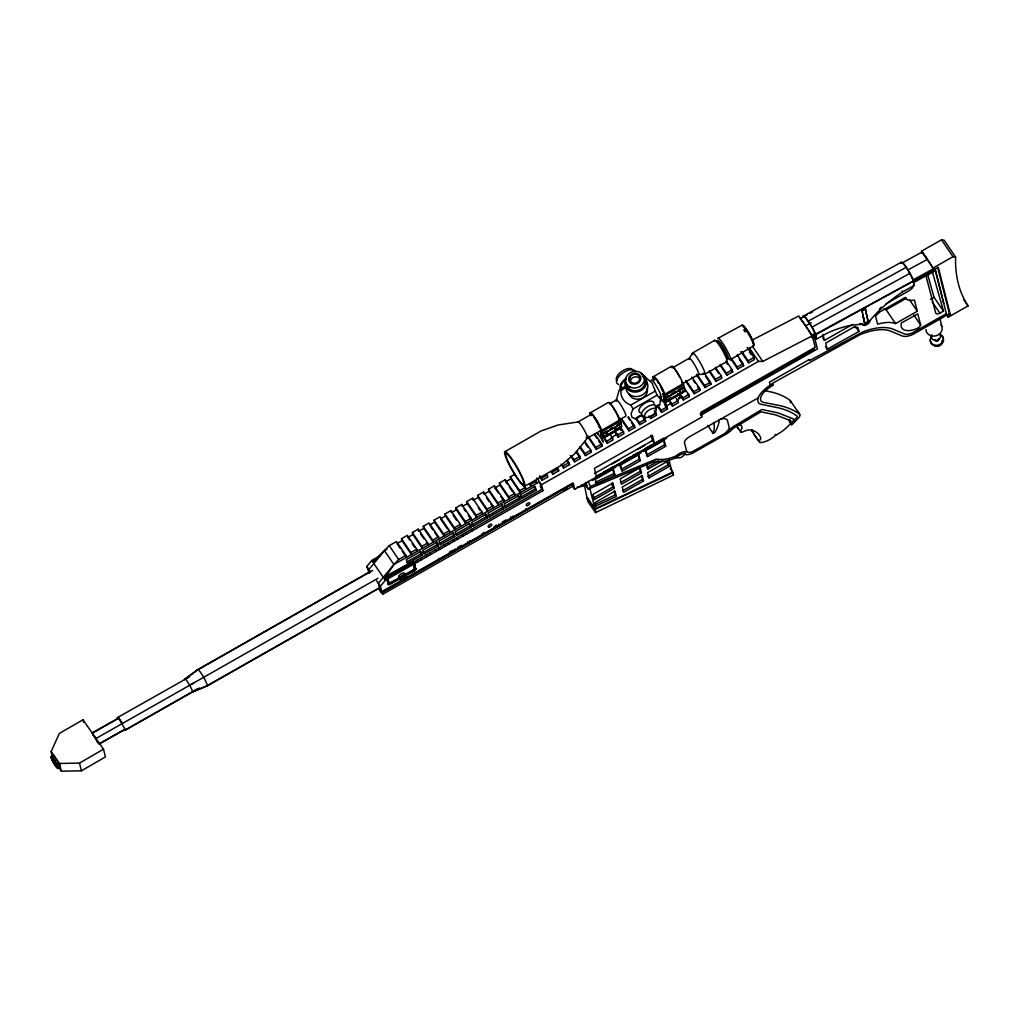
<?xml version="1.0" encoding="UTF-8"?>
<svg xmlns="http://www.w3.org/2000/svg" width="1019" height="1019" viewBox="0 0 1019 1019"><rect width="100%" height="100%" fill="white"/><g stroke="black" fill="none" stroke-linecap="round" stroke-linejoin="round"><path stroke-width="1.5" d="M719.299 419.586A45.613 21.641 -34.3 0 1 714.714 432.718L713.058 433.024A39.015 18.52 -34.3 0 0 713.478 422.375M616.329 400.314L618.839 391.156L619.641 389.576L621.004 390.481C620.087 397.092 624.698 403.155 630.927 405.027L632.99 408.988L631.067 413.867L631.997 417.281L635.665 418.962L642.365 415.128M405.511 574.703C407.409 575.468 421.28 563.214 413.625 571.302L389.742 584.422A1.592 0.752 -34.3 0 1 388.214 584.384L386.341 576.69A1.618 0.764 -34.3 0 1 387.347 575.417L412.313 561.686A1.821 0.866 -34.3 0 1 414.058 561.724L415.816 568.908M655.765 407.447L659.777 405.142L660.478 398.989L657.089 395.181L651.931 382.877L643.753 375.769L646.122 377.858M607.846 434.361L607.757 433.597A1.63 0.777 -34.3 0 0 607.566 433.483M617.539 428.795L614.75 429.585A1.63 0.777 -34.3 0 1 614.839 429.317M671.113 397.818L671.05 398.009A1.63 0.777 -34.3 0 1 669.75 399.193A1.63 0.777 -34.3 0 1 668.426 399.282L671.113 397.818L668.26 399.015M387.615 578.232L389.016 583.492A1.401 0.662 -34.3 0 0 390.366 583.53L413.523 570.793A2.204 1.044 -34.3 0 0 414.86 568.869L413.268 562.705L414.325 568.105A2.204 1.044 -34.3 0 1 413.001 570.029L405.307 574.257L405.829 575.022L404.734 573.404A3.809 1.809 -34.3 0 0 401.652 573.621A3.809 1.809 -34.3 0 0 398.62 576.372L399.473 579.072A3.809 1.809 -34.3 0 0 402.785 579.276A3.809 1.809 -34.3 0 0 406.021 575.901L406.021 575.48M405.779 574.945A3.809 1.809 -34.3 0 0 402.709 575.162A3.809 1.809 -34.3 0 0 399.677 577.913L389.831 582.766A1.401 0.662 -34.3 0 1 388.723 582.983M707.823 425.369L713.058 433.457M52.44 756.76L51.154 751.602L59.306 733.463L82.985 719.783L103.505 749.207L105.428 756.939L81.418 770.797L61.357 771.205L58.873 767.651M378.597 588.562L381.361 592.599L382.507 592.447L572.665 483.847L573.659 485.299M752.009 340.168L798.756 315.966L812.309 335.824L815.225 347.262L701.008 412.185L702.206 416.86L582.562 484.878L574.665 489.286L573.047 482.904L381.743 591.657L380.367 586.269L385.309 580.321L384.316 578.868L393.894 564.501L398.658 559.469L405.906 555.342L396.493 541.548L389.233 545.662L372.801 562.004L371.757 560.463L380.062 555.75M369.235 573.34L366.827 566.424L371.757 560.463M386.978 549.279L384.481 550.706L368.916 569.494L369.579 572.079M384.316 578.868L542.006 489.222L539.446 481.758L393.894 564.501L378.329 583.288L380.316 591.071M869.78 320.768L871.984 318.17A77.661 36.85 -34.3 0 1 902.707 291.829L914.349 285.435L913.215 280.582A12.661 2.229 61.2 0 0 906.439 267.628A12.661 2.229 61.2 0 0 901.331 263.169L900.86 262.482L802.972 316.298A13.489 2.369 61.2 0 1 804.781 316.654L812.5 327.965A13.489 2.369 61.2 0 1 815.582 334.78L816.423 339.098L827.657 332.958A66.069 31.36 -34.3 0 1 862.978 324.551L862.978 324.602A4.012 1.898 -34.3 0 0 866.443 324.844A4.012 1.898 -34.3 0 0 869.869 321.278L869.869 320.718M684.628 454.589L681.571 457.314A15.336 7.273 -34.3 0 1 675.024 457.429M946.524 313.597L912.298 332.971A12.61 5.987 -34.3 0 1 904.681 334.015L892.466 328.933A52.784 25.055 -34.3 0 0 863.462 331.621L809.57 360.56L809.29 359.49L769.472 382.125L770.237 385.131L772.185 384.061A21.616 10.266 -34.3 0 0 763.855 390.124L761.702 392.29A16.087 7.643 -34.3 0 0 758.658 396.786L758.111 398.2A16.087 7.643 -34.3 0 0 760.225 404.097L775.166 407.18A151.844 72.069 -34.3 0 1 796.998 416.045L797.1 416.147A2.204 1.044 -34.3 0 1 796.794 417.497L792.451 421.993L793.788 420.72L793.304 418.809L777.726 412.797L761.919 409.485L734.903 425.662A12.266 5.821 -34.3 0 0 729.26 429.954L728.891 430.324A10.687 5.07 -34.3 0 1 726.318 432.247L725.375 432.973A7.643 3.63 -34.3 0 1 722.942 434.54L693.977 450.78A7.324 3.477 -34.3 0 1 691.442 451.965L690.627 452.207A7.324 3.477 -34.3 0 1 688.475 452.385L686.73 451.404L684.475 442.832A6.101 2.891 -34.3 0 1 688.997 437.036L758.238 397.881M369.757 571.799L196.973 670.031L184.426 679.52L198.501 669.458L372.661 570.436M730.33 359.758L753.347 345.925M55.204 765.294L56.007 766.403A6.28 0.994 60 0 0 57.739 767.04L57.459 766.135A6.28 0.994 60 0 0 53.905 759.512L53.09 758.403A6.28 0.994 60 0 0 51.358 757.767L51.638 758.671A6.28 0.994 60 0 0 55.204 765.294L57.956 763.842M57.714 766.963L60.401 765.409M51.154 751.602L59.446 763.473L79.507 763.065L103.505 749.207M504.927 451.672L541.216 430.884L558.17 424.987L578.066 421.942L591.415 414.287M619.641 389.576L626.341 385.742M621.004 390.481L626.354 387.411M714.714 340.321L692.665 352.956L689.341 358.178L672.795 367.655M590.358 415.523L589.721 413.128L607.91 402.709M653.396 379.399L652.759 377.005L671.088 366.496L671.941 367.732A11.056 1.592 60.2 0 1 676.731 371.578A11.056 1.592 60.2 0 1 683.087 384.902M654.147 379.883A11.056 1.592 60.2 0 1 653.599 378.24L653.752 378.164M616.495 399.919L609.604 403.868A9.375 1.35 60.2 0 1 611.871 405.906M744.902 329.277L743.781 329.927L745.08 331.812L746.201 331.175L744.902 329.252M630.927 405.027L655.026 391.22M632.99 408.988L657.089 395.181M618.864 420.159L625.755 416.211A9.375 1.35 60.2 0 0 621.17 405.486A9.375 1.35 60.2 0 0 616.482 401.244M682.055 383.946L698.601 374.47L704.779 374.253L726.827 361.618M660.49 396.569L660.669 397.881M664.566 394.315L682.908 383.806L683.647 384.902L684.309 387.36L665.967 397.869L664.566 394.315A11.056 1.592 60.2 0 1 663.051 394.875M660.516 397.308L661.7 396.633M602.267 431.534L620.456 421.102L619.718 420.019L601.528 430.438L602.93 433.992L621.119 423.573L620.456 421.102M665.305 395.41L683.647 384.902M606.534 431.457L602.637 433.699L606.471 431.241M610.368 428.999L612.967 427.521M616.864 425.28L620.762 423.051L621.908 426.49L603.719 436.909L600.357 432.973L602.586 441.265M668.298 396.073L665.674 397.576L668.235 395.843M672.171 393.601L674.782 392.098M678.718 389.844L683.953 386.838L685.099 390.277L666.757 400.785L663.394 396.85L666.273 406.097L671.521 403.091M610.432 429.228L613.03 427.738M616.928 425.509L620.762 423.051M672.222 393.818L676.157 391.576M678.781 390.073L684.016 387.067M603.719 436.909L602.993 434.221L621.182 423.802M666.757 400.785L666.031 398.098L684.373 387.589M636.315 417.803L640.327 415.51M655.064 407.065L659.076 404.76M602.968 437.087L605.566 435.597M617.259 428.897L619.858 427.407L621.119 430.642M603.235 442.221L602.318 438.781L620.495 428.349M666.273 406.097L665.356 402.658L683.685 392.149L683.036 391.194M679.775 396.378L680.959 395.703M678.73 397.639L681.342 396.136M524.632 486.33A19.947 2.866 60.2 0 0 512.213 459.454A19.947 2.866 60.2 0 0 507.5 461.225A19.947 2.866 60.2 0 0 524.632 486.33L560.921 465.543L574.589 453.875L587.326 438.234L600.688 430.578A9.375 1.35 60.2 0 0 596.09 419.866A9.375 1.35 60.2 0 0 591.402 415.625M611.031 437.75L617.527 434.03M676.756 400.085L681.991 397.092M401.499 538.694L410.912 552.502L411.434 554.527L402.021 540.732L401.499 538.694L407.371 535.357L416.784 549.165L417.306 551.203M412.377 532.517L421.79 546.311L422.312 548.349L412.899 534.542L412.377 532.517L418.236 529.179L427.662 542.974L428.184 545.012L426.464 542.503M423.254 526.326L432.667 540.134L433.19 542.159L423.777 528.364L423.254 526.326L429.114 522.989L438.539 536.796L439.062 538.834M434.132 520.149L443.545 533.943L444.067 535.981L434.642 522.174L434.132 520.149L439.991 516.811L449.417 530.606L449.927 532.644M445.01 513.958L454.423 527.766L454.945 529.791L445.52 515.996L445.01 513.958L450.869 510.621L460.295 524.428L460.805 526.466M455.888 507.78L465.301 521.575L465.823 523.613L456.397 509.818L455.888 507.78L461.747 504.443L471.173 518.238L471.682 520.276M466.766 501.59L476.179 515.397L476.701 517.423L467.275 503.628L466.766 501.59L472.625 498.253L482.051 512.06L482.56 514.098M477.631 495.412L487.057 509.207L487.579 511.245L478.153 497.45L477.631 495.412L483.503 492.075L492.916 505.87L493.438 507.908L490.865 504.15M488.509 489.222L497.934 503.029L498.457 505.067L489.031 491.26L488.509 489.222L494.381 485.885L503.794 499.692L504.316 501.73M499.386 483.044L508.812 496.839L509.322 498.877L499.909 485.082L499.386 483.044L505.258 479.707L514.671 493.502L515.194 495.54M510.264 476.854L519.69 490.661L520.199 492.699L510.786 478.892L510.264 476.854L514.964 474.192M402.021 540.732L397.002 543.586L400.429 548.604M412.899 534.542L407.88 537.395L409.6 539.904M423.777 528.364L418.758 531.217L418.236 529.179M429.636 525.027L434.642 522.174M445.52 515.996L440.514 518.849L447.366 528.886M456.397 509.818L451.392 512.659L450.869 510.621M467.275 503.628L462.269 506.481L461.747 504.443M478.153 497.45L473.147 500.291L472.625 498.253M489.031 491.26L484.025 494.113L483.503 492.075M498.329 492.941L494.903 487.923L499.909 485.082M507.487 484.254L505.781 481.745L510.786 478.892M372.801 562.004L375.476 560.488M922.08 253.196L921.558 251.158L941.505 239.822L944.104 240.204L955.618 257.068A313.559 148.825 -34.3 0 0 968.05 305.904L948.103 317.24L946.906 315.1M189.623 676.794L117.096 717.796L118.293 717.338L122.471 723.477M92.449 732.827L118.65 718.128L125.464 730.063L199.457 688.003M118.65 718.128L92.181 733.17L96.92 740.902M410.912 552.502L416.784 549.165M421.79 546.311L427.662 542.974M432.667 540.134L438.539 536.796M443.545 533.943L449.417 530.606M454.423 527.766L460.295 524.428M465.301 521.575L471.173 518.238M476.179 515.397L482.051 512.06M487.057 509.207L492.916 505.87M497.934 503.029L503.794 499.692M508.812 496.839L514.671 493.502M519.69 490.661L525.549 487.324L526.071 489.362L524.352 486.853M541.955 480.331L541.446 478.293L547.305 474.956L547.827 476.994L541.955 480.331L539.395 476.561M569.061 462.588L563.189 465.925L563.711 467.963L569.583 464.626L567.354 460.078M579.938 456.41L580.461 458.435L574.589 461.773L574.066 459.735L579.938 456.41L576.512 451.392M590.816 450.22L591.326 452.258L585.466 455.595L584.944 453.557L590.816 450.22L584.817 441.444M601.694 444.042L602.204 446.067L596.344 449.404L595.822 447.379L601.694 444.042L594.841 434.005M612.572 437.852L613.081 439.89L607.222 443.227L606.7 441.189L612.572 437.852L609.999 434.094M623.45 431.674L623.959 433.699L618.1 437.036L617.578 435.011L623.45 431.674L620.023 426.655M634.315 425.483L634.837 427.521L628.978 430.859L628.456 428.821L634.315 425.483L628.328 416.707M645.193 419.306L645.715 421.344L639.856 424.668L639.333 422.643L645.193 419.306L642.632 415.535M656.07 413.115L650.211 416.453L650.721 418.491L656.593 415.153L654.364 410.606M666.948 406.938L667.47 408.976L661.598 412.3L661.089 410.275L666.948 406.938L660.095 396.901M677.826 400.747L678.348 402.785L672.476 406.122L671.967 404.084L677.826 400.747L676.119 398.238M688.704 394.57L689.226 396.608L683.354 399.932L682.845 397.907L688.704 394.57L683.571 387.042M699.582 388.379L700.104 390.417L694.232 393.754L693.71 391.716L699.582 388.379L691.876 377.094M710.46 382.201L710.982 384.239L705.11 387.564L704.588 385.539L710.46 382.201L704.46 373.413M721.337 376.011L721.86 378.049L715.988 381.386L715.465 379.348L721.337 376.011L715.338 367.235M732.215 369.833L732.725 371.871L726.865 375.209L726.343 373.171L732.215 369.833L726.216 361.044M743.093 363.643L743.603 365.681L737.743 369.018L737.221 366.98L743.093 363.643L737.094 354.867M753.971 357.465L754.48 359.503L748.621 362.84L748.099 360.802L753.971 357.465L747.118 347.428M552.833 474.141L558.705 470.803L558.183 468.778L552.311 472.103L552.833 474.141L551.126 471.631M521.804 498.469L520.505 494.674L535 486.432L536.3 490.215L521.804 498.469L520.811 497.132L535.319 488.878L534.453 486.356M385.309 580.321L543 490.661L541.484 484.738L758.493 361.363L762.798 361.439L812.309 335.824M95.875 738.571L193.801 682.921M378.011 578.257L189.801 685.201L192.795 691.786L207.659 685.685L380.444 587.453M406.606 562.055L421.102 553.814L420.248 551.292M422.923 552.782L437.418 544.541L436.552 542.006M439.24 543.509L453.735 535.255L452.869 532.733M455.557 534.223L470.052 525.982L469.186 523.46M485.503 514.187L486.369 516.709L471.861 524.951L472.854 526.288L487.362 518.047L486.063 514.264L471.555 522.505L472.854 526.288M501.819 504.914L502.685 507.437L488.177 515.678L489.171 517.015L503.666 508.774L502.38 504.991L487.872 513.232L489.171 517.015M518.136 495.629L519.002 498.151L504.494 506.405L505.488 507.742L519.983 499.501L518.696 495.705L504.188 503.959L505.488 507.742M422.095 555.151L407.587 563.392L406.301 559.609L420.796 551.368L422.095 555.151L421.102 553.814M438.412 545.878L423.904 554.119L422.618 550.336L437.113 542.083L438.412 545.878L437.418 544.541M454.729 536.593L440.221 544.847L438.922 541.064L453.43 532.81L454.729 536.593L453.735 535.255M471.045 527.32L456.537 535.574L455.238 531.778L469.746 523.537L471.045 527.32L470.052 525.982M912.667 281.461L933.595 270.06L933.073 268.035L953.02 256.699L955.618 257.068M98.779 744.036L124.968 729.337L99.824 743.628M196.934 689.213L124.267 730.521L125.464 730.063M912.578 280.161L933.315 268.825L933.863 271.436L913.419 282.696M192.795 691.786L191.597 692.245L206.131 686.271L377.527 588.829M885.982 303.84L909.368 290.542A6.356 3.019 -34.3 0 0 913.521 284.683M449.366 552.171L451.876 550.744M457.582 547.483L461.352 545.343M494.126 526.721L496.635 525.294L497.03 526.848L495.986 525.307M502.354 522.034L506.112 519.894M822.715 337.9L824.435 340.41L852.572 324.411M572.665 483.847L381.361 592.599L380.749 590.218M563.711 490.954L567.634 488.725M594.421 473.542L652.44 440.565L651.052 435.138M379.106 588.536L382.94 594.153L572.64 486.305L572.207 484.598M612.075 463.963L619.323 459.836M637.461 449.532L644.709 445.405M700.168 413.88L814.372 348.944M883.791 309.088A39.015 18.52 -34.3 0 1 886.135 309.789L906.528 298.198M700.55 415.383L817.442 348.931L813.914 335.073M596.013 476.586L599.898 474.37M602.496 472.905L612.852 467.008M623.985 460.677L630.468 456.996M633.054 455.531L638.238 452.589M645.486 448.462L651.956 444.781M654.542 443.303L663.611 438.157M654.465 443.545L596.459 476.523L594.383 468.383L652.402 435.406L654.465 443.545L652.44 440.565M592.421 480.357L615.922 466.995M617.807 465.925L641.308 452.563M643.18 451.493L666.681 438.132M827.224 349.211L858.953 331.481L857.909 327.405L854.903 327.532L854.674 326.615L825.67 343.11L827.224 349.211L825.505 346.702M638.098 454.614L639.257 459.187L621.131 469.492L622.176 471.033L640.301 460.728L638.747 454.614L620.622 464.931L622.176 471.033M663.471 440.183L664.643 444.755L646.505 455.073L647.562 456.601L665.687 446.297L664.133 440.195L645.995 450.5L647.562 456.601M672.973 472.587L673.011 475.287L595.529 512.608L587.543 500.902L587.364 497.603L595.351 509.309L672.973 472.587L670.209 468.523M587.122 498.418L584.575 485.834M895.548 323.583L917.304 311.228L914.463 300.032A17.298 8.216 -34.3 0 1 905.292 297.446L879.919 311.878L875.538 316.056L877.601 324.195A39.015 18.52 -34.3 0 1 895.548 323.583L886.135 309.789M593.275 498.125L613.221 486.789L612.202 482.828M620.469 482.662L640.403 471.326L639.397 467.364M614.266 488.318L594.319 499.654L592.982 494.368L612.916 483.031L614.266 488.318L611.591 484.394M641.461 472.854L621.514 484.191L620.176 478.917L640.11 467.581L641.461 472.854L640.403 471.326M943.734 303.407L935.098 268.723L932.882 270.06L933.863 271.436M622.545 490.801L642.479 479.465L641.473 475.504M666.846 461.072L667.865 465.033L647.918 476.37L648.963 477.911L668.91 466.575L667.56 461.289L647.625 472.625L648.963 477.911M643.524 480.993L623.59 492.33L622.24 487.057L642.187 475.72L643.524 480.993L642.479 479.465M595.529 512.608L595.351 509.309M937.646 267.398L949.428 313.674L913.164 334.283A15.731 7.464 -34.3 0 1 901.904 335.837L890.313 331.009A49.702 23.59 -34.3 0 0 860.049 334.678L772.81 383.119L773.319 385.157A18.495 8.776 -34.3 0 0 764.81 391.347A12.954 6.152 -34.3 0 0 763.422 402.352L777.14 405.065A155.054 73.585 -34.3 0 1 799.431 414.134A5.337 2.535 -34.3 0 1 798.552 417.968A61.853 29.36 -34.3 0 1 791.75 424.783L789.075 420.86M672.655 472.103L595.02 508.825L589.555 487.375M947.95 316.642L950.472 315.202L938.295 267.386L933.531 269.984M658.847 460.805L646.912 467.479L647.957 469.02L662.541 460.843M808.398 321.087L906.299 267.271L910.4 274.149A13.489 2.369 61.2 0 1 913.47 280.964L815.582 334.78M812.041 327.124L909.942 273.321M930.232 273.041L932.41 271.844L943.467 311.152L939.875 313.126A4.305 2.038 -34.3 0 1 935.76 313.1L926.347 277.27A3.668 1.745 -34.3 0 1 929.137 273.64M388.354 575.417L411.561 562.654A2.675 1.274 -34.3 0 1 412.275 562.475M414.58 562.488A1.821 0.866 -34.3 0 0 412.835 562.45L387.87 576.181A1.618 0.764 -34.3 0 0 386.863 577.455L386.341 576.741M413.79 563.469A2.675 1.274 -34.3 0 0 412.084 563.431L388.876 576.181A1.618 0.764 -34.3 0 0 387.844 577.493L389.016 583.492M389.22 583.658L398.951 578.308M930.462 299.319L934.054 297.344L927.672 274.671M718.089 338.232L741.666 325.379A11.82 1.707 60.2 0 1 749.869 336.385A11.82 1.707 60.2 0 1 752.735 345.734M800.208 318.641L807.124 314.858M809.888 313.342L812.652 311.839M901.127 263.488L921.864 252.152A29.526 5.312 61.3 0 1 933.251 268.85M805.698 325.825L811.226 322.806M907.993 269.92L927.405 259.31L921.711 250.967L922.144 253.285M812.869 338.028L811.608 335.327L815.76 333.06M811.825 336.499L816.079 334.168M816.423 335.697L812.27 337.964L811.977 336.41M862.023 310.782L865.297 308.986M595.338 482.318L613.884 473.618L612.712 469.046M614.928 475.147L596.382 483.847L595.249 479.35L613.374 469.046L614.928 475.147L613.884 473.618M614.279 490.967L615.285 494.928L594.892 504.456L595.937 505.997L616.342 496.457L614.992 491.171L595.045 502.507L595.937 505.997M584.83 484.089L588.256 489.107L654.962 461.34A26.481 12.572 -34.3 0 1 658.21 461.467L660.095 461.62A35.385 16.788 -34.3 0 0 674.795 458.232A11.133 5.286 -34.3 0 0 678.387 455.964A6.28 2.981 -34.3 0 1 685.94 454.601A10.547 5.006 -34.3 0 0 693.047 452.933L725.668 434.387A13.807 6.56 -34.3 0 0 730.699 430.757A9.146 4.343 -34.3 0 1 735.718 426.936L760.964 411.816L775.625 414.886L790.719 420.72L791.75 424.783M708.74 425.713L707.823 425.789M196.973 670.031L198.501 669.458L203.838 677.278L207.659 685.685L206.131 686.271M764.263 390.621L767.727 391.271A155.054 73.585 -34.3 0 1 790.018 400.327A5.337 2.535 -34.3 0 1 790.209 402.632M635.665 418.962L634.977 418.58M686.959 451.697L687.01 451.774A9.413 4.471 -34.3 0 0 678.361 454.156L676.947 455.187A8.012 3.796 -34.3 0 1 675.011 456.41L671.929 457.556A32.506 15.425 -34.3 0 1 665.84 459.085A32.251 15.31 -34.3 0 1 661.7 459.48L655.969 459.212L590.421 486.42L588.116 481.401M758.111 440.386L753.754 434.119M738.711 429.356L737.412 427.598M535.319 488.878L536.3 490.215M519.512 493.336L520.505 494.674M519.002 498.151L519.983 499.501M502.685 507.437L503.666 508.774M486.369 516.709L487.362 518.047M941.505 239.822L953.02 256.699M963.617 299.42L968.05 305.904M921.558 251.158L933.073 268.035M949.428 313.674L950.472 315.202M934.054 297.344L943.467 311.152M932.168 301.828L939.875 313.126M913.47 280.964L815.315 334.385L816.181 338.843M909.598 299.93L917.304 311.228M902.108 290.886L902.681 291.727M913.788 315.011L920.641 325.048A4.343 2.063 -34.3 0 1 916.527 328.755A20.393 9.68 -34.3 0 1 901.318 323.023L917.788 313.852L920.641 325.048M863.411 308.642A1.898 0.904 -34.3 0 1 865.233 308.681L868.163 321.66A1.898 0.904 -34.3 0 1 866.71 323.507A1.898 0.904 -34.3 0 1 864.889 323.456L862.698 314.209L864.316 322.615M861.972 310.209A1.898 0.904 -34.3 0 0 861.959 310.489L864.889 323.456M865.233 308.681L868.163 321.66M859.883 323.647A66.069 31.36 -34.3 0 1 862.405 323.711L862.978 324.551M855.527 326.462L858.953 331.481M815.047 334.003L815.315 334.385A12.661 2.229 61.2 0 0 808.538 321.444A12.661 2.229 61.2 0 0 803.431 316.973M797.839 411.332L799.074 413.128M790.362 400.734L799.788 414.542M752.646 346.562L762.798 361.439M749.182 347.708L758.493 361.363M749.347 351.975L751.054 354.485M742.112 352.014L748.099 360.802M740.915 351.542L748.621 362.84M739.323 359.414L743.603 365.681M731.234 358.204L737.221 366.98M730.89 358.981L737.743 369.018M725.885 361.834L727.591 364.343M731.018 369.362L732.725 371.871M720.357 364.382L726.343 373.171M720.013 365.171L726.865 375.209M715.86 369.273L718.433 373.03M752.149 431.317L759.473 442.055M709.479 370.572L715.465 379.348M709.135 371.349L715.988 381.386M705.836 376.712L710.982 384.239M736.661 425.904L740.737 431.865M696.881 374.24L704.588 385.539M696.55 375.03L705.11 387.564M693.251 380.38L694.958 382.889M697.531 386.66L700.104 390.417M686.004 380.431L693.71 391.716M685.672 381.208L694.232 393.754M684.08 389.08L685.8 391.589M687.507 394.098L689.226 396.608M682.959 390.888L683.609 391.831L665.267 402.339L663.866 398.607M680.297 391.946L680.361 392.048A1.63 0.777 -34.3 0 0 680.144 391.882M680.272 391.907L680.45 392.404A1.63 0.777 -34.3 0 1 679.24 393.754A1.63 0.777 -34.3 0 1 677.737 393.958L677.648 393.818M681.125 395.397L682.845 397.907M679.928 394.913L683.354 399.932M671.05 397.372L670.986 397.907A1.63 0.777 -34.3 0 1 669.687 399.091A1.63 0.777 -34.3 0 1 668.362 399.193M670.247 401.575L671.967 404.084M652.759 377.005L653.599 378.24M669.916 402.352L672.476 406.122M665.611 397.346L666.031 398.098M664.617 401.397L665.356 402.658M659.764 397.677L662.337 401.448M664.897 405.205L667.47 408.976M657.663 405.256L661.089 410.275M657.319 406.033L661.598 412.3M684.539 452.563L685.94 454.601M649.014 415.981L650.721 418.491M664.643 444.755L665.687 446.297M643.142 417.573L645.715 421.344M636.76 418.873L639.333 422.643M667.865 465.033L668.91 466.575M635.563 418.401L639.856 424.668M672.413 472.905L668.897 459.913M671.814 472.357L673.584 474.956M627.984 417.484L629.704 419.994M631.411 422.503L634.837 427.521M621.603 418.784L628.456 428.821M620.405 418.312L628.978 430.859M619.769 427.088L620.418 428.044L602.229 438.463L600.828 434.731M639.257 459.187L640.301 460.728M617.539 428.515L614.928 430.082A1.63 0.777 -34.3 0 0 616.189 429.891A1.63 0.777 -34.3 0 0 617.476 428.706M615.005 431.241L617.578 435.011M615.527 433.279L618.1 437.036M607.846 434.081L605.159 435.546A1.63 0.777 -34.3 0 0 606.483 435.457A1.63 0.777 -34.3 0 0 607.783 434.272M589.721 413.128L590.561 414.364A11.056 1.592 60.2 0 1 597.554 421.841A11.056 1.592 60.2 0 1 600.013 430.999M602.573 433.47L602.993 434.221M604.993 438.679L606.7 441.189M604.649 439.456L607.222 443.227M601.579 437.508L602.318 438.781M602.254 440.042L597.3 432.769L597.631 434.005M594.497 434.782L597.07 438.539M598.777 441.049L602.204 446.067M588.116 436.081L595.822 447.379M587.785 436.858L596.344 449.404M585.339 443.469L587.912 447.239M615.285 494.928L616.342 496.457M580.664 447.277L584.944 453.557M579.467 446.806L585.466 455.595M576.168 452.169L580.461 458.435M571.506 455.977L574.066 459.735M570.309 455.506L574.589 461.773M581.25 485.031A4.738 2.242 -34.3 0 0 586.524 484.598L585.479 483.07L588.256 489.107M586.868 486.088L585.823 484.547A12.495 5.936 -34.3 0 1 584.295 485.337M567.01 460.855L569.583 464.626M586.791 497.934L594.778 509.627M589.007 501.883L596.102 512.277M561.138 464.193L563.711 467.963M572.64 486.305L574.665 489.286M556.985 468.294L558.705 470.803M539.726 475.784L541.446 478.293M536.873 477.987L541.484 484.738M540.236 486.623L543 490.661M535.23 480.662L536.949 483.172L536.427 481.146L530.568 484.471L531.077 486.509L529.37 484M509.194 486.764L512.621 491.782M500.889 496.712L503.462 500.469M510.481 517.066L511.538 518.595L511.143 517.041M486.585 497.871L489.158 501.641M478.28 507.819L480 510.328M483.426 532.453L484.484 533.981L484.076 532.428M463.976 508.99L465.696 511.5M468.256 515.257L470.829 519.028M471.3 529.409L472.294 530.861M465.861 532.504L466.855 533.956M453.098 515.168L456.525 520.187M462.244 534.567L463.225 536.019M456.805 537.663L457.786 539.102M453.175 539.713L454.168 541.165M447.736 542.809L448.729 544.261M444.118 544.872L445.099 546.324M430.489 526.288L433.062 530.046M434.769 532.555L438.195 537.573M438.679 547.967L439.66 549.407M435.049 550.018L436.043 551.47M420.478 533.727L423.904 538.745M429.61 553.113L430.604 554.565M425.98 555.177L426.974 556.629M412.16 543.675L414.733 547.432M420.541 558.272L421.535 559.724M416.924 560.335L417.905 561.775M412.313 561.686L412.835 562.45M411.561 562.654L412.084 563.431M415.243 568.373L415.765 569.137M415.141 568.627L415.676 569.392M415 568.882L415.535 569.646M414.325 568.105L414.86 568.869M414.822 569.137L415.344 569.914M402.148 551.101L406.428 557.38L405.906 555.342M414.606 569.404L415.128 570.169M414.351 569.659L414.873 570.436M414.058 569.914L414.58 570.678M413.752 570.143L414.274 570.907M413.434 570.347L413.956 571.111M413.001 570.029L413.523 570.793M413.103 570.538L413.625 571.302M389.233 545.662L398.658 559.469M384.481 550.706L393.894 564.501M398.62 576.372L399.677 577.913M394.99 572.793L395.983 574.245M387.768 575.175L388.29 575.939L387.437 575.353M389.831 582.766L390.366 583.53M373.846 563.532L383.271 577.34M366.827 566.424L370.623 572.003M376.622 580.779L380.367 586.269M380.788 589.937L382.94 594.153M185.624 679.062L189.801 685.201M775.115 434.361L775.688 435.202A23.297 11.056 -34.3 0 0 790.706 423.254L789.661 419.178M677.737 393.958L677.711 393.907A1.63 0.777 -34.3 0 0 679.189 393.665A1.63 0.777 -34.3 0 0 680.386 392.302M404.734 573.404L404.976 574.359M585.556 482.496L586.524 484.598M52.771 756.404L52.733 756.276A6.955 1.095 60 0 1 54.657 756.99L55.548 758.212A6.955 1.095 60 0 1 59.497 765.549L59.803 766.543A6.955 1.095 60 0 1 58.656 766.759M934.945 268.889L946.358 313.699M939.76 318.081L941.913 326.539M822.881 334.308L824.435 340.41M645.345 450.487L646.122 453.544M646.67 463.925L647.957 469.02M619.96 464.919L620.737 467.976M525.638 508.799L526.033 510.353M505.258 479.707L505.781 481.745M513.092 515.932L513.487 517.486M494.381 485.885L494.903 487.923M498.584 524.186L498.979 525.74M482.127 533.536L482.522 535.09M469.581 540.669L469.976 542.223M467.632 541.777L468.027 543.331M455.073 548.91L455.468 550.477M453.124 550.018L453.519 551.585M438.629 558.272L439.023 559.826M82.985 719.783L83.622 722.369M79.507 763.065L81.418 770.797M59.446 763.473L61.357 771.205M861.959 310.489L862.418 312.795M414.351 563.24L414.937 566.246M386.863 577.506L388.214 584.384M862.405 323.711L862.405 323.762A4.012 1.898 -34.3 0 0 863.743 324.564M900.86 262.482A13.489 2.369 61.2 0 1 906.299 267.271M753.716 431.839A4.076 1.936 -34.3 0 1 752.353 429.61M582.766 485.987A12.495 5.936 -34.3 0 1 577.289 486.993M726.114 432.362A7.643 3.63 -34.3 0 0 729.171 427.33L727.362 420.21A11.795 5.592 -34.3 0 0 721.108 418.987M399.703 578.295A3.809 1.809 -34.3 0 1 398.416 577.531M606.623 433.61A1.63 0.777 -34.3 0 1 606.98 433.495M654.3 379.807A11.056 1.592 60.2 0 1 656.019 378.469A11.056 1.592 60.2 0 1 663.598 391.232A11.056 1.592 60.2 0 1 663.203 394.799M674.056 368.509A9.375 1.35 60.2 0 1 679.864 377.45M681.609 381.221A9.375 1.35 60.2 0 1 682.08 382.622M654.593 379.412A9.375 1.35 60.2 0 1 660.516 385.742A9.375 1.35 60.2 0 1 662.617 393.512M608.56 402.849A11.056 1.592 60.2 0 1 615.017 410.16A11.056 1.592 60.2 0 1 619.692 421.586M613.03 407.524A9.375 1.35 60.2 0 1 618.89 418.822M593.733 417.433A6.432 0.93 60.2 0 1 594.421 418.249M595.223 419.357A6.432 0.93 60.2 0 1 598.395 424.936M598.917 426.146A6.432 0.93 60.2 0 1 599.35 427.751M692.64 354.688A12.253 1.758 60.2 0 1 700.397 362.968A12.253 1.758 60.2 0 1 703.123 373.132M714.485 340.843A12.253 1.758 60.2 0 1 722.446 350.345A12.253 1.758 60.2 0 1 726.178 361.414M689.315 359.516A9.375 1.35 60.2 0 1 694.003 363.758A9.375 1.35 60.2 0 1 698.601 374.47M651.217 380.329A9.375 1.35 60.2 0 1 657.306 387.589A9.375 1.35 60.2 0 1 660.159 396.06M716.535 341.722A10.419 1.503 60.2 0 1 722.624 348.613A10.419 1.503 60.2 0 1 727.031 359.389M577.888 422.337A9.375 1.35 60.2 0 1 584.575 430.668A9.375 1.35 60.2 0 1 586.065 437.38M717.835 342.117A10.419 1.503 60.2 0 1 724.42 349.16A10.419 1.503 60.2 0 1 726.751 357.796M717.86 338.767A12.381 1.783 60.2 0 1 726.674 349.772A12.381 1.783 60.2 0 1 728.661 358.637M800.628 319.113A29.526 5.312 61.3 0 1 811.608 335.327M941.072 324.87A8.19 7.108 -14.3 0 1 938.244 334.856L936.295 335.71A8.19 7.108 -14.3 0 1 925.965 329.532M618.508 384.392A10.942 5.197 -34.3 0 1 622.15 373.451A10.942 5.197 -34.3 0 1 635.334 371.731M616.941 380.66A9.477 4.496 -34.3 0 1 622.214 371.094A9.477 4.496 -34.3 0 1 632.621 370.317M621.934 387.972A9.477 4.496 -34.3 0 1 626.188 379.119M640.48 412.848A8.687 4.127 -34.3 0 1 644.301 403.499A8.687 4.127 -34.3 0 1 653.88 404.021M644.428 416.733A8.687 4.127 -34.3 0 1 642.479 411.37A8.687 4.127 -34.3 0 1 652.275 404.912A8.687 4.127 -34.3 0 1 655.93 409.154M742.176 325.469A11.82 1.707 60.2 0 1 749.844 334.627A11.82 1.707 60.2 0 1 753.461 345.314M744.01 327.074A9.553 1.376 60.2 0 1 750.723 336.907M752.493 340.754A9.553 1.376 60.2 0 1 753.13 343.123M647.154 388.112A9.54 8.279 -15.1 0 1 640.467 398.76A9.54 8.279 -15.1 0 1 628.876 393.589M657.612 382.036A6.432 0.93 60.2 0 1 658.414 383.144M660.911 387.347A6.432 0.93 60.2 0 1 662.426 390.901M642.441 376.113A9.54 8.279 -15.1 0 1 639.372 389.92A9.54 8.279 -15.1 0 1 626.29 383.029M646.415 381.488A11.018 9.566 -15.1 0 1 639.779 396.047A11.018 9.566 -15.1 0 1 626.035 387.602M641.206 373.744A11.018 9.566 -15.1 0 1 645.205 386.66A11.018 9.566 -15.1 0 1 630.29 391.13A11.018 9.566 -15.1 0 1 626.29 378.215M622.049 389.576A10.942 5.197 -34.3 0 1 625.679 378.622M939.811 333.85A4.649 4.038 -14.3 0 1 936.257 340.359A4.649 4.038 -14.3 0 1 931.837 334.767M938.665 338.97A1.962 1.707 -14.3 0 1 937.034 341.212A1.962 1.707 -14.3 0 1 934.831 339.645M940.066 334.869A6.636 5.757 -14.3 0 1 942.753 342.562A6.636 5.757 -14.3 0 1 933.837 345.479A6.636 5.757 -14.3 0 1 931.137 337.786M939.9 334.219A6.636 5.757 -14.3 0 1 942.308 342.371A6.636 5.757 -14.3 0 1 932.716 344.333A6.636 5.757 -14.3 0 1 931.977 335.85M775.688 435.202A15.438 7.324 -34.3 0 1 761.04 442.577A4.076 1.936 -34.3 0 1 760.263 439.52A2.407 1.146 -34.3 0 0 760.798 438.17A45.613 21.641 -34.3 0 0 750.124 429.878A12.177 5.783 -34.3 0 0 743.169 431.763A2.79 1.325 -34.3 0 1 741.45 432.183A3.223 1.528 -34.3 0 1 740.953 430.209A8.025 3.809 -34.3 0 0 741.959 427.509A10.547 5.006 -34.3 0 0 738.138 424.554M92.614 734.355A6.28 0.994 60 0 1 93.315 735.183L94.054 736.189A6.28 0.994 60 0 1 94.971 737.59M96.576 740.405A6.28 0.994 60 0 1 97.697 742.915M56.045 763.18A6.955 1.095 60 0 1 55.115 761.626M867.628 320.883A1.898 0.904 -34.3 0 1 866.596 322.463A1.898 0.904 -34.3 0 1 864.672 323.036M879.601 308.808A77.661 36.85 -34.3 0 1 881.371 307.139M862.494 311.254A1.898 0.904 -34.3 0 1 863.946 309.419A1.898 0.904 -34.3 0 1 865.768 309.458M388.685 583.887A1.592 0.752 -34.3 0 1 387.691 583.62M387.462 576.295A1.618 0.764 -34.3 0 1 387.717 575.952M941.976 340.805A4.764 4.127 -14.3 0 1 933.442 344.715M630.506 382.826A5.171 4.496 -15.1 0 1 634.124 377.043A5.171 4.496 -15.1 0 1 640.416 379.858M616.699 428.515L615.705 429.063L616.699 428.515M53.829 759.193L52.937 757.983A6.955 1.095 60 0 0 51.014 757.27L51.319 758.276A6.955 1.095 60 0 0 55.268 765.613L56.16 766.823A6.955 1.095 60 0 0 58.083 767.536L57.777 766.53A6.955 1.095 60 0 0 53.829 759.193M648.262 417.395A6.713 3.184 -34.3 0 0 656.16 409.651A6.713 3.184 -34.3 0 0 646.772 411.829A6.713 3.184 -34.3 0 0 648.262 417.395M508.328 462.104A17.68 2.547 60.2 0 0 523.524 484.369A17.68 2.547 60.2 0 0 512.506 460.537A17.68 2.547 60.2 0 0 508.328 462.104M630.277 387.182A9.54 8.279 -15.1 0 0 644.454 379.055A9.54 8.279 -15.1 0 0 630.264 372.712A9.54 8.279 -15.1 0 0 630.277 387.182M631.653 383.641A6.241 5.426 -15.1 0 0 640.938 378.316A6.241 5.426 -15.1 0 0 631.653 374.177A6.241 5.426 -15.1 0 0 631.653 383.641M632.188 382.8A5.171 4.496 -15.1 0 0 639.881 378.393A5.171 4.496 -15.1 0 0 632.188 374.954A5.171 4.496 -15.1 0 0 632.188 382.8M489.247 526.989A2.114 1.006 -34.3 0 0 491.744 524.556A2.114 1.006 -34.3 0 0 488.802 525.231A2.114 1.006 -34.3 0 0 489.247 526.989M527.332 505.59A2.114 1.006 -34.3 0 0 529.829 503.169A2.114 1.006 -34.3 0 0 526.887 503.832A2.114 1.006 -34.3 0 0 527.332 505.59"/></g></svg>
